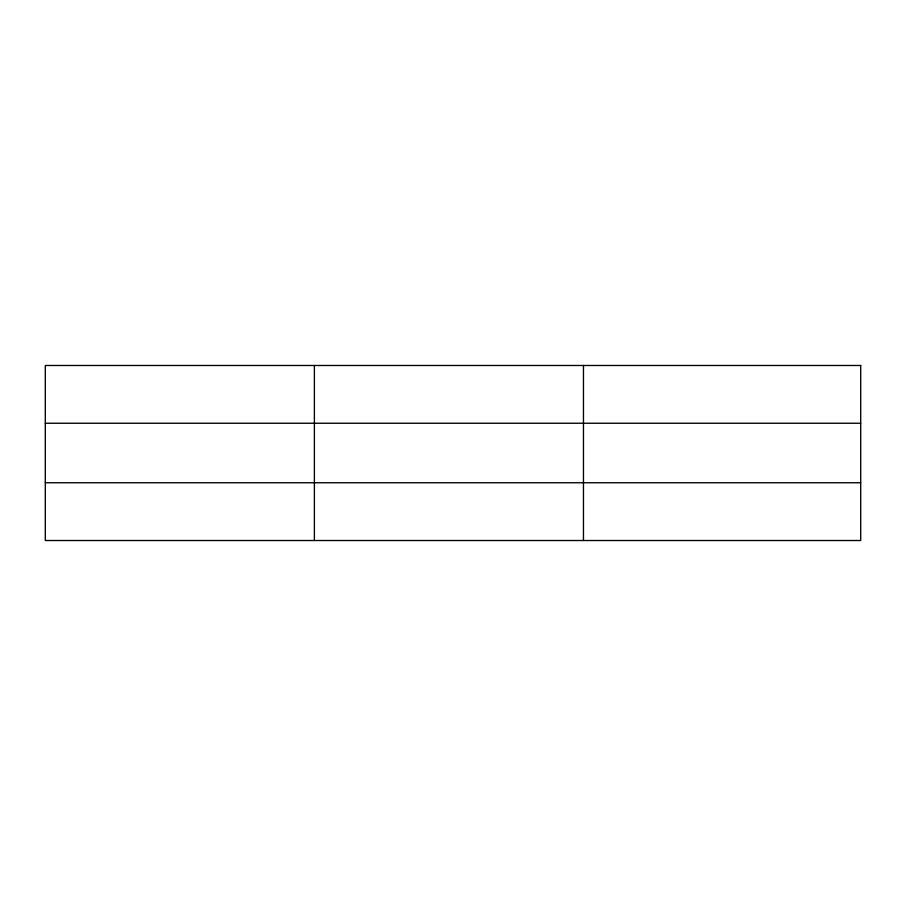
<?xml version="1.0" encoding="UTF-8"?>
<svg xmlns="http://www.w3.org/2000/svg" width="906" height="906" viewBox="0 0 906 906"><rect width="100%" height="100%" fill="white"/><g stroke="black" fill="none" stroke-linecap="round" stroke-linejoin="round"><path stroke-width="1.36" d="M314.382 540.52L314.382 365.48M583.464 540.52L583.464 365.48M45.3 423.249L860.7 423.249M45.3 482.751L860.7 482.751M860.7 365.48L860.7 540.52L45.3 540.52L45.3 365.48L860.7 365.48"/></g></svg>
